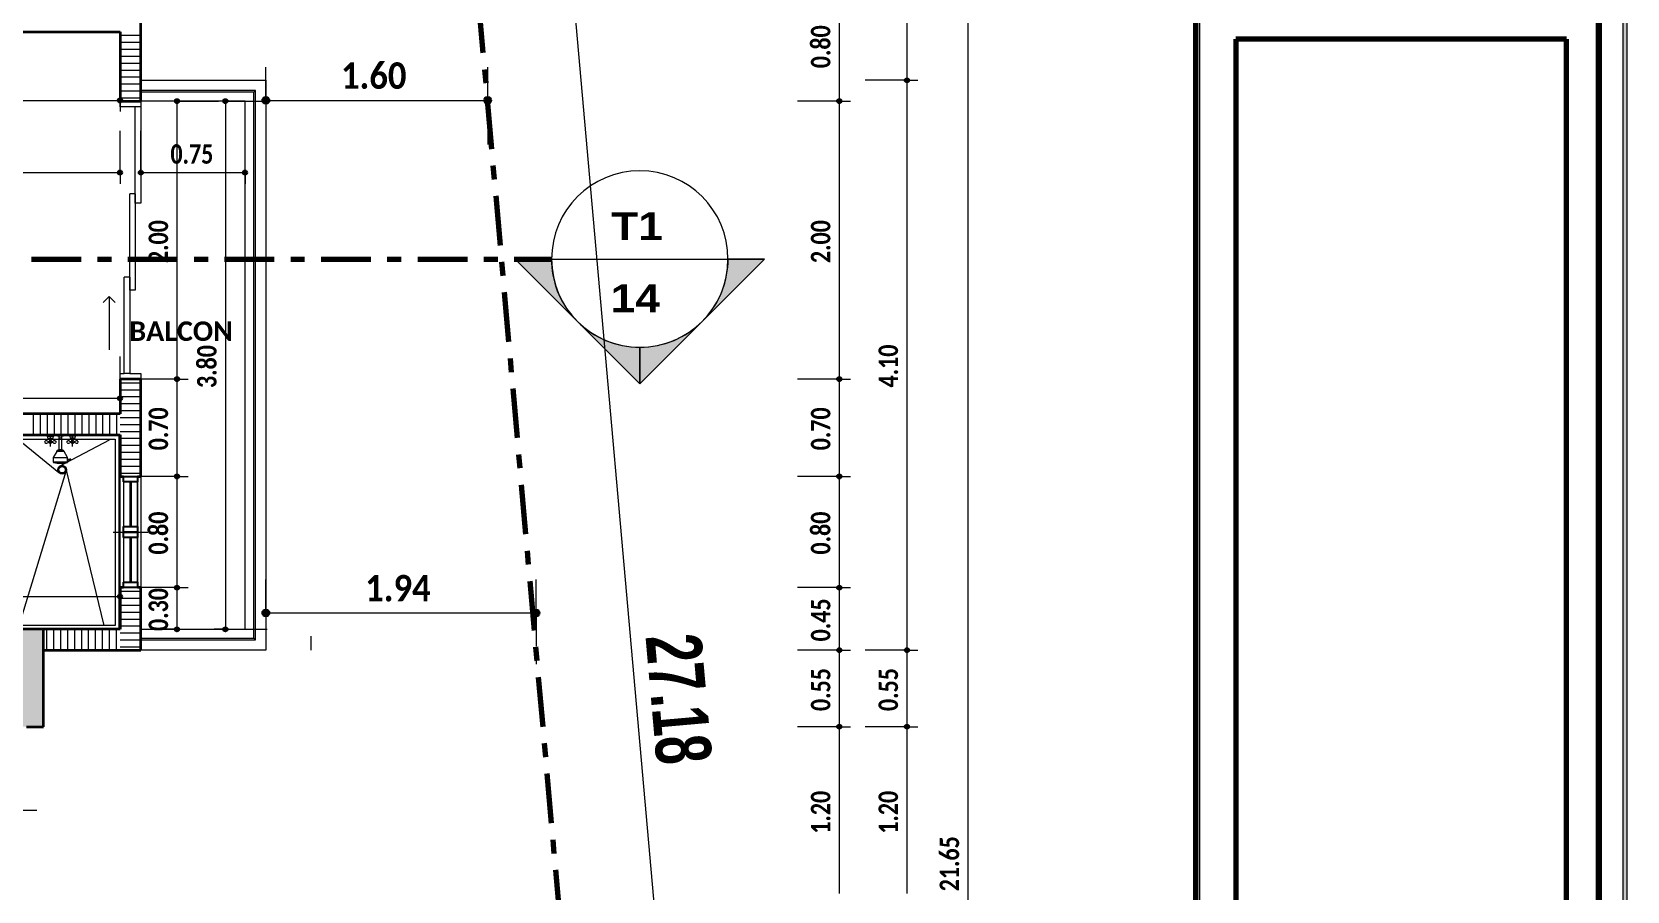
# Model space of a CAD drawing. Header units: metres. Extents: x -144 to 1000, y -717 to 29.
# Drawn here: x 895.29 to 906.78, y -559.16 to -552.98 of the extents above; entities that cross this region are included whole.
import ezdxf

# ---------------------------------------------------------------- set-up
doc = ezdxf.new("R2010")
doc.units = ezdxf.units.M
doc.linetypes.add('Dash Dot 3_16_', pattern=[0.595313, 0.357187, -0.119063, 0, -0.119063])
doc.layers.get('0').update_dxf_attribs({"color": 1})
for name, color, linetype, lineweight in [('A-ANNO-DIMS', 1, 'Continuous', 9), ('A-DETL', 1, 'Continuous', 9), ('A-DETL-GENF', 1, 'Continuous', 9), ('A-DOOR', 1, 'Continuous', 9), ('A-DOOR-FRAM', 1, 'Continuous', 9), ('A-FLOR-HRAL', 1, 'Continuous', 9), ('A-GLAZ', 1, 'Continuous', 9), ('A-WALL', 4, 'Continuous', 9), ('G-ANNO-SYMB', 1, 'Continuous', 9), ('G-ANNO-TEXT', 2, 'Continuous', 9), ('G-ANNO-TTLB', 3, 'Continuous', 18), ('G-ANNO-TTLB-WIDE', 1, 'Continuous', 70), ('G-IMPT', 1, 'Continuous', 9), ('P-SANR-FIXT', 1, 'Continuous', 9), ('S-COLS', 7, 'Continuous', 9)]:
    doc.layers.add(name, color=color, linetype=linetype, lineweight=lineweight)
doc.layers.add('A-WALL-PATT', color=7, linetype='Continuous', lineweight=35, true_color=0x9c9c9c)
doc.styles.add('Arial Black', font='', dxfattribs={"height": 0.15})
doc.styles.add('Britannic Bold_B_1', font='', dxfattribs={"width": 0.7, "height": 0.4})
doc.styles.add('Britannic Bold_B_4', font='', dxfattribs={"height": 0.004465})
doc.styles.add('Calibri_B', font='calibrib.ttf', dxfattribs={"height": 0.165})
doc.styles.add('Calibri_B_4', font='calibrib.ttf', dxfattribs={"height": 0.1125})
doc.styles.add('Calibri_B_7', font='calibrib.ttf', dxfattribs={"width": 0.8, "height": 0.18})
doc.styles.get('Arial Black').set_extended_font_data('Arial Black')
doc.styles.get('Britannic Bold_B_1').set_extended_font_data('Britannic Bold', bold=True)
doc.styles.get('Britannic Bold_B_4').set_extended_font_data('Britannic Bold', bold=True)

# ---------------------------------------------------------------- blocks, each defined once
blk = doc.blocks.new('tarjeta de nathalie 00')
at = {"layer": 'G-IMPT', "lineweight": 9}
h = blk.add_hatch(color=3, dxfattribs=at)
h.paths.add_polyline_path([(-145.23888, -717.38489), (-145.21019, -717.38489), (-145.21019, -716.89355), (-145.21019, -716.79934), (-145.23888, -716.79934), (-145.23888, -716.89379)])
h.paths.add_polyline_path([(-145.20996, -716.7991), (-145.20996, -717.3851), (-145.2392, -717.3851), (-145.2392, -716.7991)])
h.paths.add_polyline_path([(-145.23902, -717.3868), (-145.20826, -717.3868), (-145.20826, -716.7974), (-145.2392, -716.7974), (-146.09866, -716.7974), (-146.09866, -717.3868)])
h.paths.add_polyline_path([(-145.20795, -716.79707), (-145.20795, -717.3871), (-146.09898, -717.3871), (-146.09898, -716.79707)])
at = {"layer": 'G-ANNO-TTLB', "color": 3}
for p, q in [((-145.20795, -717.3871), (-145.20795, -716.79707)), ((-145.20795, -717.38713), (-145.20795, -716.79707)), ((-145.20826, -716.7974), (-145.20826, -717.3868)), ((-145.2392, -716.7991), (-145.2392, -717.3851)), ((-145.20996, -717.3851), (-145.20996, -716.7991)), ((-145.23888, -717.38489), (-145.23888, -716.89379)), ((-145.21019, -716.89355), (-145.21019, -717.38489))]:
    blk.add_line(p, q, dxfattribs=at)
at = {"layer": 'G-ANNO-TTLB-WIDE', "color": 3}
for p, q in [((-145.2392, -716.7991), (-145.2392, -717.3851)), ((-145.20996, -716.7991), (-145.20996, -717.3851)), ((-145.21233, -717.0241), (-145.23627, -717.0241)), ((-145.23627, -717.0241), (-145.23627, -717.1091)), ((-145.21233, -717.24403), (-145.21233, -717.0241))]:
    blk.add_line(p, q, dxfattribs=at)
at = {"layer": 'G-ANNO-TTLB', "lineweight": 9, "insert": (-145.2262, -717.20472), "char_height": 0.008, "width": 0.1678172, "attachment_point": 1, "rotation": 90, "style": 'Britannic Bold_B_4', "bg_fill": 3, "box_fill_scale": 1.25, "bg_fill_color": 256, "bg_fill_true_color": 13158600, "bg_fill_transparency": 0}
blk.add_mtext('TORRE GIUALCA I', dxfattribs=at)
blk = doc.blocks.new('J')
at = {"layer": 'A-ANNO-DIMS', "lineweight": 25}
h = blk.add_hatch(color=256, dxfattribs=at)
edge = h.paths.add_edge_path()
edge.add_arc((894.885, -494.474), 0.015, 0, 360)
h = blk.add_hatch(color=256, dxfattribs=at)
edge = h.paths.add_edge_path()
edge.add_arc((894.885, -494.474), 0.015, 0, 360)
h = blk.add_hatch(color=256, dxfattribs=at)
edge = h.paths.add_edge_path()
edge.add_arc((889.22, -494.619), 0.015, 0, 360)
h = blk.add_hatch(color=256, dxfattribs=at)
edge = h.paths.add_edge_path()
edge.add_arc((889.63, -494.624), 0.015, 0, 360)
h = blk.add_hatch(color=256, dxfattribs=at)
edge = h.paths.add_edge_path()
edge.add_arc((889.979, -494.624), 0.015, 0, 360)
at = {"layer": 'A-ANNO-DIMS', "lineweight": 25, "true_color": 0x0000ff}
h = blk.add_hatch(color=5, dxfattribs=at)
edge = h.paths.add_edge_path()
edge.add_arc((890.27, -494.619), 0.025, 0, 360)
h = blk.add_hatch(color=5, dxfattribs=at)
edge = h.paths.add_edge_path()
edge.add_arc((891.867, -494.619), 0.025, 0, 360)
at = {"layer": 'A-ANNO-DIMS', "lineweight": 25}
h = blk.add_hatch(color=256, dxfattribs=at)
edge = h.paths.add_edge_path()
edge.add_arc((894.398, -494.624), 0.015, 0, 360)
h = blk.add_hatch(color=256, dxfattribs=at)
edge = h.paths.add_edge_path()
edge.add_arc((894.398, -494.624), 0.015, 0, 360)
h = blk.add_hatch(color=256, dxfattribs=at)
edge = h.paths.add_edge_path()
edge.add_arc((889.22, -495.138), 0.015, 0, 360)
h = blk.add_hatch(color=256, dxfattribs=at)
edge = h.paths.add_edge_path()
edge.add_arc((889.37, -495.138), 0.015, 0, 360)
h = blk.add_hatch(color=256, dxfattribs=at)
edge = h.paths.add_edge_path()
edge.add_arc((890.12, -495.138), 0.015, 0, 360)
h = blk.add_hatch(color=256, dxfattribs=at)
edge = h.paths.add_edge_path()
edge.add_arc((889.63, -496.624), 0.015, 0, 360)
h = blk.add_hatch(color=256, dxfattribs=at)
edge = h.paths.add_edge_path()
edge.add_arc((889.63, -496.624), 0.015, 0, 360)
h = blk.add_hatch(color=256, dxfattribs=at)
edge = h.paths.add_edge_path()
edge.add_arc((894.398, -496.624), 0.015, 0, 360)
h = blk.add_hatch(color=256, dxfattribs=at)
edge = h.paths.add_edge_path()
edge.add_arc((894.398, -496.624), 0.015, 0, 360)
h = blk.add_hatch(color=256, dxfattribs=at)
edge = h.paths.add_edge_path()
edge.add_arc((889.22, -496.762), 0.015, 0, 360)
h = blk.add_hatch(color=256, dxfattribs=at)
edge = h.paths.add_edge_path()
edge.add_arc((889.63, -497.324), 0.015, 0, 360)
h = blk.add_hatch(color=256, dxfattribs=at)
edge = h.paths.add_edge_path()
edge.add_arc((889.63, -497.324), 0.015, 0, 360)
h = blk.add_hatch(color=256, dxfattribs=at)
edge = h.paths.add_edge_path()
edge.add_arc((894.398, -497.324), 0.015, 0, 360)
h = blk.add_hatch(color=256, dxfattribs=at)
edge = h.paths.add_edge_path()
edge.add_arc((894.398, -497.324), 0.015, 0, 360)
h = blk.add_hatch(color=256, dxfattribs=at)
edge = h.paths.add_edge_path()
edge.add_arc((889.22, -498.188), 0.015, 0, 360)
h = blk.add_hatch(color=256, dxfattribs=at)
edge = h.paths.add_edge_path()
edge.add_arc((889.63, -498.124), 0.015, 0, 360)
h = blk.add_hatch(color=256, dxfattribs=at)
edge = h.paths.add_edge_path()
edge.add_arc((889.63, -498.124), 0.015, 0, 360)
h = blk.add_hatch(color=256, dxfattribs=at)
edge = h.paths.add_edge_path()
edge.add_arc((894.398, -498.124), 0.015, 0, 360)
h = blk.add_hatch(color=256, dxfattribs=at)
edge = h.paths.add_edge_path()
edge.add_arc((894.398, -498.124), 0.015, 0, 360)
at = {"layer": 'A-ANNO-DIMS', "lineweight": 25, "true_color": 0x0000ff}
h = blk.add_hatch(color=5, dxfattribs=at)
edge = h.paths.add_edge_path()
edge.add_arc((890.27, -498.306), 0.025, 0, 360)
h = blk.add_hatch(color=5, dxfattribs=at)
edge = h.paths.add_edge_path()
edge.add_arc((892.215, -498.306), 0.025, 0, 360)
at = {"layer": 'A-ANNO-DIMS', "lineweight": 25}
h = blk.add_hatch(color=256, dxfattribs=at)
edge = h.paths.add_edge_path()
edge.add_arc((889.63, -498.424), 0.015, 0, 360)
h = blk.add_hatch(color=256, dxfattribs=at)
edge = h.paths.add_edge_path()
edge.add_arc((889.979, -498.424), 0.015, 0, 360)
h = blk.add_hatch(color=256, dxfattribs=at)
edge = h.paths.add_edge_path()
edge.add_arc((894.398, -498.574), 0.015, 0, 360)
h = blk.add_hatch(color=256, dxfattribs=at)
edge = h.paths.add_edge_path()
edge.add_arc((894.398, -498.574), 0.015, 0, 360)
h = blk.add_hatch(color=256, dxfattribs=at)
edge = h.paths.add_edge_path()
edge.add_arc((894.885, -498.574), 0.015, 0, 360)
h = blk.add_hatch(color=256, dxfattribs=at)
edge = h.paths.add_edge_path()
edge.add_arc((894.885, -498.574), 0.015, 0, 360)
h = blk.add_hatch(color=256, dxfattribs=at)
edge = h.paths.add_edge_path()
edge.add_arc((894.398, -499.125), 0.015, 0, 360)
h = blk.add_hatch(color=256, dxfattribs=at)
edge = h.paths.add_edge_path()
edge.add_arc((894.398, -499.125), 0.015, 0, 360)
h = blk.add_hatch(color=256, dxfattribs=at)
edge = h.paths.add_edge_path()
edge.add_arc((894.885, -499.125), 0.015, 0, 360)
h = blk.add_hatch(color=256, dxfattribs=at)
edge = h.paths.add_edge_path()
edge.add_arc((894.885, -499.125), 0.015, 0, 360)
at = {"layer": 'G-ANNO-SYMB'}
h = blk.add_hatch(color=256, dxfattribs=at)
edge = h.paths.add_edge_path()
edge.add_line((892.49, -496.186), (892.064, -495.76))
edge.add_line((892.064, -495.76), (892.326, -495.76))
edge.add_arc((892.962, -495.76), 0.636, 180, 222.0784)
h = blk.add_hatch(color=256, dxfattribs=at)
edge = h.paths.add_edge_path()
edge.add_arc((892.962, -495.76), 0.636, 317.9216, 360)
edge.add_line((893.598, -495.76), (893.86, -495.76))
edge.add_line((893.86, -495.76), (893.434, -496.186))
h = blk.add_hatch(color=256, dxfattribs=at)
edge = h.paths.add_edge_path()
edge.add_arc((892.962, -495.76), 0.635, 225, 270)
edge.add_line((892.962, -496.395), (892.962, -496.658))
edge.add_line((892.962, -496.658), (892.513, -496.209))
h = blk.add_hatch(color=256, dxfattribs=at)
edge = h.paths.add_edge_path()
edge.add_line((893.411, -496.209), (892.962, -496.658))
edge.add_line((892.962, -496.658), (892.962, -496.395))
edge.add_arc((892.962, -495.76), 0.635, 270, 315)
at = {"layer": 'S-COLS', "true_color": 0x5c5c5c}
h = blk.add_hatch(color=251, dxfattribs=at)
h.paths.add_polyline_path([(870.37, -509.275), (870.87, -509.275), (870.87, -508.375), (870.37, -508.375), (870.37, -509.024)])
h.paths.add_polyline_path([(888.63, -509.275), (888.67, -509.275), (888.67, -508.375), (888.17, -508.375), (888.17, -509.275), (888.595, -509.275)])
h.paths.add_polyline_path([(878.57, -509.275), (878.57, -508.375), (878.07, -508.375), (878.07, -509.275)])
h.paths.add_polyline_path([(884.87, -501.575), (884.87, -501.575), (884.87, -498.425), (884.37, -498.425), (884.37, -501.575), (884.72, -501.575)])
h.paths.add_polyline_path([(876.27, -501.575), (876.27, -501.575), (876.27, -501.075), (874.57, -501.075), (874.57, -498.925), (876.27, -498.925), (876.27, -498.425), (874.27, -498.426), (874.27, -501.575), (876.27, -501.575)])
h.paths.add_polyline_path([(878.57, -501.575), (878.57, -500.675), (878.07, -500.675), (878.07, -501.575)])
h.paths.add_polyline_path([(870.37, -501.575), (870.87, -501.575), (870.87, -500.875), (870.37, -500.875), (870.37, -501.5)])
h.paths.add_polyline_path([(888.67, -501.575), (888.67, -500.875), (888.27, -500.875), (888.27, -501.575)])
h.paths.add_polyline_path([(878.57, -499.325), (878.57, -498.425), (878.07, -498.425), (878.07, -499.325)])
h.paths.add_polyline_path([(870.87, -499.125), (870.87, -498.424), (870.37, -498.425), (870.37, -499.125), (870.728, -499.125)])
h.paths.add_polyline_path([(888.571, -499.125), (888.67, -499.125), (888.67, -498.424), (888.27, -498.425), (888.27, -499.125), (888.546, -499.125)])
h.paths.add_polyline_path([(888.605, -490.425), (888.67, -490.425), (888.67, -489.525), (888.17, -489.525), (888.17, -490.425), (888.536, -490.425)])
h.paths.add_polyline_path([(878.42, -490.425), (878.57, -490.425), (878.57, -489.525), (878.07, -489.525), (878.07, -490.425), (878.27, -490.425)])
h.paths.add_polyline_path([(870.57, -489.825), (871.47, -489.825), (871.47, -489.325), (870.57, -489.325), (870.57, -489.715)])
at = {"layer": 'A-ANNO-DIMS', "color": 5, "true_color": 0x0000ff}
for p, q in [((891.747, -485.55), (894.147, -512.624)), ((890.27, -494.619), (890.27, -494.379)), ((891.867, -494.619), (891.867, -494.379)), ((890.27, -494.619), (891.867, -494.619)), ((890.27, -494.619), (890.27, -494.859)), ((891.867, -494.619), (891.867, -494.859)), ((890.27, -498.306), (890.27, -498.066)), ((892.215, -498.306), (892.215, -498.066)), ((890.27, -498.306), (892.215, -498.306)), ((890.27, -498.306), (890.27, -498.546)), ((892.215, -498.306), (892.215, -498.546))]:
    blk.add_line(p, q, dxfattribs=at)
at = {"layer": 'A-ANNO-DIMS'}
for p, q in [((895.325, -510.925), (895.325, -489.276)), ((894.885, -490.275), (894.885, -494.474)), ((894.398, -493.826), (894.398, -494.624)), ((889.22, -494.619), (889.22, -494.319)), ((894.885, -494.474), (894.585, -494.474)), ((894.885, -494.474), (894.585, -494.474)), ((894.885, -494.474), (894.965, -494.474)), ((894.885, -494.474), (894.885, -498.574)), ((894.885, -494.474), (894.965, -494.474)), ((886.071, -494.619), (889.22, -494.619)), ((889.22, -494.619), (889.22, -494.699)), ((889.63, -494.624), (889.55, -494.624)), ((889.63, -494.624), (889.63, -496.624)), ((889.63, -494.624), (889.93, -494.624)), ((889.979, -494.624), (889.899, -494.624)), ((889.979, -494.624), (889.979, -498.424)), ((889.979, -494.624), (890.279, -494.624)), ((894.398, -494.624), (894.098, -494.624)), ((894.398, -494.624), (894.098, -494.624)), ((894.398, -494.624), (894.478, -494.624)), ((894.398, -494.624), (894.398, -496.624)), ((894.398, -494.624), (894.478, -494.624)), ((889.22, -495.138), (889.22, -494.838)), ((889.37, -495.138), (889.37, -494.838)), ((890.12, -495.138), (890.12, -494.838)), ((885.069, -495.138), (889.22, -495.138)), ((889.22, -495.138), (889.22, -495.218)), ((889.37, -495.138), (890.12, -495.138)), ((889.37, -495.138), (889.37, -495.218)), ((890.12, -495.138), (890.12, -495.218)), ((889.22, -496.762), (889.22, -496.462)), ((889.63, -496.624), (889.33, -496.624)), ((889.63, -496.624), (889.33, -496.624)), ((889.63, -496.624), (889.71, -496.624)), ((889.63, -496.624), (889.63, -497.324)), ((889.63, -496.624), (889.71, -496.624)), ((894.398, -496.624), (894.098, -496.624)), ((894.398, -496.624), (894.098, -496.624)), ((894.398, -496.624), (894.478, -496.624)), ((894.398, -496.624), (894.398, -497.324)), ((894.398, -496.624), (894.478, -496.624)), ((886.77, -496.762), (889.22, -496.762)), ((889.22, -496.762), (889.22, -496.842)), ((889.63, -497.324), (889.33, -497.324)), ((889.63, -497.324), (889.33, -497.324)), ((889.63, -497.324), (889.71, -497.324)), ((889.63, -497.324), (889.63, -498.124)), ((889.63, -497.324), (889.71, -497.324)), ((894.398, -497.324), (894.098, -497.324)), ((894.398, -497.324), (894.098, -497.324)), ((894.398, -497.324), (894.478, -497.324)), ((894.398, -497.324), (894.398, -498.124)), ((894.398, -497.324), (894.478, -497.324)), ((889.22, -498.188), (889.22, -497.888)), ((887.02, -498.188), (889.22, -498.188)), ((889.22, -498.188), (889.22, -498.268)), ((889.63, -498.124), (889.33, -498.124)), ((889.63, -498.124), (889.33, -498.124)), ((889.63, -498.124), (889.71, -498.124)), ((889.63, -498.124), (889.63, -498.424)), ((889.63, -498.124), (889.71, -498.124)), ((894.398, -498.124), (894.098, -498.124)), ((894.398, -498.124), (894.098, -498.124)), ((894.398, -498.124), (894.478, -498.124)), ((894.398, -498.124), (894.398, -498.574)), ((894.398, -498.124), (894.478, -498.124)), ((889.63, -498.424), (889.55, -498.424)), ((889.63, -498.424), (889.93, -498.424)), ((889.979, -498.424), (889.899, -498.424)), ((889.979, -498.424), (890.279, -498.424)), ((894.398, -498.574), (894.098, -498.574)), ((894.398, -498.574), (894.098, -498.574)), ((894.398, -498.574), (894.478, -498.574)), ((894.398, -498.574), (894.398, -499.125)), ((894.398, -498.574), (894.478, -498.574)), ((894.885, -498.574), (894.585, -498.574)), ((894.885, -498.574), (894.585, -498.574)), ((894.885, -498.574), (894.965, -498.574)), ((894.885, -498.574), (894.885, -499.125)), ((894.885, -498.574), (894.965, -498.574)), ((894.398, -499.125), (894.098, -499.125)), ((894.398, -499.125), (894.098, -499.125)), ((894.398, -499.125), (894.478, -499.125)), ((894.398, -499.125), (894.398, -500.325)), ((894.398, -499.125), (894.478, -499.125)), ((894.885, -499.125), (894.585, -499.125)), ((894.885, -499.125), (894.585, -499.125)), ((894.885, -499.125), (894.965, -499.125)), ((894.885, -499.125), (894.885, -500.325)), ((894.885, -499.125), (894.965, -499.125))]:
    blk.add_line(p, q, dxfattribs=at)
at = {"layer": 'A-ANNO-DIMS', "lineweight": 25}
for centre in [(894.885, -494.474), (894.885, -494.474), (889.22, -494.619), (889.63, -494.624), (889.979, -494.624), (894.398, -494.624), (894.398, -494.624), (889.22, -495.138), (889.37, -495.138), (890.12, -495.138), (889.63, -496.624), (889.63, -496.624), (894.398, -496.624), (894.398, -496.624), (889.22, -496.762), (889.63, -497.324), (889.63, -497.324), (894.398, -497.324), (894.398, -497.324), (889.22, -498.188), (889.63, -498.124), (889.63, -498.124), (894.398, -498.124), (894.398, -498.124), (889.63, -498.424), (889.979, -498.424), (894.398, -498.574), (894.398, -498.574), (894.885, -498.574), (894.885, -498.574), (894.398, -499.125), (894.398, -499.125), (894.885, -499.125), (894.885, -499.125)]:
    blk.add_circle(centre, 0.015, dxfattribs=at)
at = {"layer": 'A-ANNO-DIMS', "color": 5, "lineweight": 25, "true_color": 0x0000ff}
for centre in [(890.27, -494.619), (891.867, -494.619), (890.27, -498.306), (892.215, -498.306)]:
    blk.add_circle(centre, 0.025, dxfattribs=at)
at = {"layer": 'A-DETL', "color": 7, "linetype": 'Dash Dot 3_16_', "lineweight": 70}
blk.add_line((891.065, -485.61), (893.465, -512.684), dxfattribs=at)
at = {"layer": 'A-DETL', "color": 253, "true_color": 0xb6b6b6}
for p, q in [((891.867, -494.835), (891.867, -494.935)), ((889.37, -495.075), (889.37, -495.175)), ((890.594, -498.474), (890.594, -498.574)), ((892.215, -498.575), (892.215, -498.675))]:
    blk.add_line(p, q, dxfattribs=at)
at = {"layer": 'A-DETL-GENF', "lineweight": 25}
for p, q in [((889.245, -497.324), (889.345, -497.324)), ((889.245, -497.364), (889.245, -497.324)), ((889.345, -497.364), (889.245, -497.364)), ((889.345, -497.324), (889.345, -497.364)), ((889.245, -497.684), (889.345, -497.684)), ((889.245, -497.724), (889.245, -497.684)), ((889.245, -497.724), (889.345, -497.724)), ((889.245, -497.764), (889.245, -497.724)), ((889.345, -497.724), (889.245, -497.724)), ((889.345, -497.684), (889.345, -497.724)), ((889.345, -497.724), (889.345, -497.764)), ((889.345, -497.764), (889.245, -497.764)), ((889.245, -498.084), (889.345, -498.084)), ((889.245, -498.124), (889.245, -498.084)), ((889.345, -498.124), (889.245, -498.124)), ((889.345, -498.084), (889.345, -498.124))]:
    blk.add_line(p, q, dxfattribs=at)
at = {"layer": 'A-DETL-GENF'}
for p, q in [((889.245, -497.364), (889.245, -497.684)), ((889.29, -497.364), (889.29, -497.684)), ((889.3, -497.364), (889.3, -497.684)), ((889.345, -497.364), (889.345, -497.684)), ((889.245, -497.764), (889.245, -498.084)), ((889.29, -497.764), (889.29, -498.084)), ((889.3, -497.764), (889.3, -498.084)), ((889.345, -497.764), (889.345, -498.084))]:
    blk.add_line(p, q, dxfattribs=at)
at = {"layer": 'A-DOOR'}
for q in [(889.099, -496.072), (889.184, -496.072), (889.141, -496.413)]:
    blk.add_line((889.141, -496.03), q, dxfattribs=at)
at = {"layer": 'A-DOOR-FRAM'}
for p, q in [((889.22, -494.664), (889.22, -494.624)), ((889.37, -494.624), (889.37, -494.664)), ((889.33, -494.664), (889.22, -494.664)), ((889.22, -496.584), (889.25, -496.584)), ((889.22, -496.624), (889.22, -496.584)), ((889.29, -496.584), (889.37, -496.584)), ((889.37, -496.584), (889.37, -496.624))]:
    blk.add_line(p, q, dxfattribs=at)
at = {"layer": 'A-DOOR-FRAM', "lineweight": 5}
for p, q in [((889.33, -495.359), (889.33, -494.664)), ((889.37, -494.664), (889.33, -494.664)), ((889.37, -494.664), (889.37, -495.359)), ((889.29, -495.985), (889.29, -495.291)), ((889.33, -495.291), (889.29, -495.291)), ((889.33, -495.291), (889.33, -495.985)), ((889.37, -495.359), (889.33, -495.359)), ((889.25, -496.584), (889.25, -495.89)), ((889.29, -495.89), (889.25, -495.89)), ((889.29, -495.89), (889.29, -496.584)), ((889.33, -495.985), (889.29, -495.985)), ((889.29, -496.584), (889.25, -496.584))]:
    blk.add_line(p, q, dxfattribs=at)
at = {"layer": 'A-FLOR-HRAL'}
for p, q in [((890.196, -494.548), (889.37, -494.548)), ((890.184, -494.56), (889.37, -494.56)), ((890.184, -494.56), (890.196, -494.548)), ((890.184, -498.488), (890.184, -494.56)), ((890.196, -498.5), (890.196, -494.548)), ((889.37, -498.488), (890.184, -498.488)), ((889.37, -498.5), (890.196, -498.5)), ((890.184, -498.488), (890.196, -498.5))]:
    blk.add_line(p, q, dxfattribs=at)
at = {"layer": 'A-GLAZ'}
for p, q in [((889.345, -497.324), (889.245, -497.324)), ((889.245, -497.324), (889.245, -497.724)), ((889.345, -497.724), (889.345, -497.324)), ((889.17, -497.724), (889.42, -497.724)), ((889.345, -497.724), (889.245, -497.724)), ((889.245, -497.724), (889.245, -498.124)), ((889.345, -497.724), (889.245, -497.724)), ((889.345, -498.124), (889.345, -497.724)), ((889.345, -498.124), (889.245, -498.124)), ((888.371, -499.725), (888.621, -499.725))]:
    blk.add_line(p, q, dxfattribs=at)
at = {"layer": 'A-WALL', "lineweight": 35}
for p, q in [((889.37, -494.624), (889.37, -493.826)), ((886.071, -494.126), (889.22, -494.126)), ((889.22, -494.126), (889.22, -494.624)), ((889.22, -494.624), (889.37, -494.624)), ((889.22, -496.624), (889.22, -496.874)), ((889.37, -496.624), (889.22, -496.624)), ((889.37, -497.324), (889.37, -496.624)), ((889.22, -496.874), (886.77, -496.874)), ((887.02, -497.024), (889.22, -497.024)), ((889.22, -497.024), (889.22, -497.324)), ((889.22, -497.324), (889.245, -497.324)), ((889.345, -497.324), (889.37, -497.324)), ((889.22, -498.124), (889.22, -498.424)), ((889.245, -498.124), (889.22, -498.124)), ((889.37, -498.124), (889.345, -498.124)), ((889.37, -498.574), (889.37, -498.124)), ((889.22, -498.424), (888.667, -498.424)), ((888.667, -498.424), (888.667, -498.574)), ((888.667, -498.574), (889.37, -498.574))]:
    blk.add_line(p, q, dxfattribs=at)
at = {"layer": 'A-WALL'}
for p, q in [((889.37, -494.474), (890.27, -494.474)), ((890.27, -494.474), (890.27, -498.574)), ((890.12, -494.624), (889.37, -494.624)), ((890.12, -498.424), (890.12, -494.624)), ((889.22, -498.124), (889.22, -497.324)), ((889.37, -497.324), (889.37, -498.124)), ((889.37, -498.424), (890.12, -498.424)), ((890.27, -498.574), (889.37, -498.574))]:
    blk.add_line(p, q, dxfattribs=at)
at = {"layer": 'A-WALL-PATT', "color": 8, "lineweight": 5, "true_color": 0x727272}
for p, q in [((889.22, -494.15), (889.37, -494.15)), ((889.22, -494.2), (889.37, -494.2)), ((889.22, -494.25), (889.37, -494.25)), ((889.22, -494.3), (889.37, -494.3)), ((889.22, -494.35), (889.37, -494.35)), ((889.22, -494.4), (889.37, -494.4)), ((889.22, -494.45), (889.37, -494.45)), ((889.22, -494.5), (889.37, -494.5)), ((889.22, -494.55), (889.37, -494.55)), ((889.22, -494.6), (889.37, -494.6)), ((889.22, -496.65), (889.37, -496.65)), ((889.22, -496.7), (889.37, -496.7)), ((889.22, -496.75), (889.37, -496.75)), ((889.22, -496.8), (889.37, -496.8)), ((888.595, -496.874), (888.595, -497.024)), ((888.645, -496.874), (888.645, -497.024)), ((888.695, -496.874), (888.695, -497.024)), ((888.745, -496.874), (888.745, -497.024)), ((888.795, -496.874), (888.795, -497.024)), ((888.845, -496.874), (888.845, -497.024)), ((888.895, -496.874), (888.895, -497.024)), ((888.945, -496.874), (888.945, -497.024)), ((888.995, -496.874), (888.995, -497.024)), ((889.045, -496.874), (889.045, -497.024)), ((889.095, -496.874), (889.095, -497.024)), ((889.145, -496.874), (889.145, -497.024)), ((889.195, -496.874), (889.195, -497.024)), ((889.22, -496.85), (889.37, -496.85)), ((889.22, -496.9), (889.37, -496.9)), ((889.22, -496.95), (889.37, -496.95)), ((889.22, -497), (889.37, -497)), ((889.22, -497.05), (889.37, -497.05)), ((889.22, -497.1), (889.37, -497.1)), ((889.22, -497.15), (889.37, -497.15)), ((889.22, -497.2), (889.37, -497.2)), ((889.22, -497.25), (889.37, -497.25)), ((889.22, -497.3), (889.37, -497.3)), ((889.22, -498.15), (889.37, -498.15)), ((889.22, -498.2), (889.37, -498.2)), ((889.22, -498.25), (889.37, -498.25)), ((889.22, -498.3), (889.37, -498.3)), ((889.22, -498.35), (889.37, -498.35)), ((889.22, -498.4), (889.37, -498.4)), ((888.694, -498.574), (888.694, -498.425)), ((888.744, -498.574), (888.744, -498.425)), ((888.794, -498.574), (888.794, -498.425)), ((888.844, -498.574), (888.844, -498.425)), ((888.894, -498.574), (888.894, -498.425)), ((888.944, -498.574), (888.944, -498.425)), ((888.994, -498.574), (888.994, -498.425)), ((889.044, -498.574), (889.044, -498.425)), ((889.094, -498.574), (889.094, -498.425)), ((889.144, -498.574), (889.144, -498.425)), ((889.194, -498.574), (889.194, -498.424)), ((889.22, -498.45), (889.37, -498.45)), ((889.22, -498.5), (889.37, -498.5)), ((889.22, -498.55), (889.37, -498.55))]:
    blk.add_line(p, q, dxfattribs=at)
at = {"layer": 'G-ANNO-SYMB', "linetype": 'Dash Dot 3_16_', "lineweight": 70}
blk.add_line((883.715, -495.76), (892.327, -495.76), dxfattribs=at)
at = {"layer": 'G-ANNO-SYMB', "lineweight": 18}
for p, q in [((892.962, -496.658), (892.064, -495.76)), ((892.327, -495.76), (892.064, -495.76)), ((892.326, -495.76), (892.064, -495.76)), ((892.064, -495.76), (892.49, -496.186)), ((892.327, -495.76), (893.597, -495.76)), ((892.962, -496.658), (893.86, -495.76)), ((893.434, -496.186), (893.86, -495.76)), ((893.597, -495.76), (893.86, -495.76)), ((893.86, -495.76), (893.598, -495.76)), ((892.513, -496.209), (892.962, -496.658)), ((892.962, -496.658), (893.411, -496.209)), ((892.962, -496.395), (892.962, -496.658)), ((892.962, -496.658), (892.962, -496.395))]:
    blk.add_line(p, q, dxfattribs=at)
for radius, start, end in [(0.635, 0, 180), (0.636, 180, 222.0784), (0.635, 180, 0), (0.636, 317.9216, 0), (0.635, 225, 270), (0.635, 270, 315)]:
    blk.add_arc((892.962, -495.76), radius, start, end, dxfattribs=at)
at = {"layer": 'P-SANR-FIXT'}
for p, q in [((889.215, -497.026), (888.415, -497.026)), ((888.695, -497.026), (888.742, -497.026)), ((888.696, -497.033), (888.695, -497.026)), ((888.698, -497.035), (888.739, -497.035)), ((888.701, -497.048), (888.698, -497.035)), ((888.719, -497.109), (888.719, -497.024)), ((888.739, -497.035), (888.736, -497.048)), ((888.742, -497.026), (888.741, -497.033)), ((888.769, -497.026), (888.812, -497.026)), ((888.769, -497.034), (888.769, -497.026)), ((888.812, -497.034), (888.769, -497.034)), ((888.781, -497.053), (888.781, -497.034)), ((888.8, -497.053), (888.8, -497.034)), ((888.812, -497.026), (888.812, -497.034)), ((888.855, -497.026), (888.856, -497.033)), ((888.902, -497.026), (888.855, -497.026)), ((888.858, -497.035), (888.861, -497.048)), ((888.899, -497.035), (888.858, -497.035)), ((888.879, -497.109), (888.879, -497.024)), ((888.896, -497.048), (888.899, -497.035)), ((888.901, -497.033), (888.902, -497.026)), ((889.215, -498.424), (889.215, -497.026)), ((888.445, -497.056), (889.185, -497.056)), ((888.491, -497.062), (888.78, -497.296)), ((888.702, -497.049), (888.735, -497.049)), ((888.711, -497.06), (888.727, -497.06)), ((888.711, -497.084), (888.711, -497.082)), ((888.714, -497.084), (888.711, -497.084)), ((888.714, -497.067), (888.714, -497.06)), ((888.723, -497.067), (888.723, -497.06)), ((888.726, -497.084), (888.723, -497.084)), ((888.726, -497.082), (888.726, -497.084)), ((888.764, -497.144), (888.739, -497.189)), ((888.817, -497.144), (888.764, -497.144)), ((888.773, -497.134), (888.781, -497.131)), ((888.809, -497.134), (888.773, -497.134)), ((888.781, -497.131), (888.781, -497.053)), ((888.781, -497.131), (888.8, -497.131)), ((889.141, -497.063), (888.782, -497.253)), ((888.8, -497.131), (888.8, -497.053)), ((888.801, -497.131), (888.809, -497.134)), ((888.843, -497.189), (888.817, -497.144)), ((888.895, -497.049), (888.862, -497.049)), ((888.887, -497.06), (888.871, -497.06)), ((888.871, -497.082), (888.871, -497.084)), ((888.871, -497.084), (888.874, -497.084)), ((888.874, -497.067), (888.874, -497.06)), ((888.883, -497.067), (888.883, -497.06)), ((888.883, -497.084), (888.886, -497.084)), ((888.886, -497.084), (888.886, -497.082)), ((889.185, -497.056), (889.185, -498.396)), ((888.739, -497.189), (888.843, -497.189)), ((888.739, -497.189), (888.739, -497.22)), ((888.739, -497.22), (888.843, -497.22)), ((888.799, -497.245), (888.812, -497.245)), ((889.105, -498.396), (888.833, -497.269)), ((888.843, -497.22), (888.843, -497.189)), ((888.843, -497.201), (888.852, -497.201)), ((888.852, -497.206), (888.843, -497.206)), ((888.852, -497.201), (888.852, -497.206)), ((888.859, -497.202), (888.852, -497.202)), ((888.859, -497.205), (888.852, -497.205)), ((888.859, -497.201), (888.859, -497.206)), ((888.867, -497.201), (888.859, -497.201)), ((888.859, -497.206), (888.867, -497.206)), ((888.867, -497.206), (888.867, -497.201)), ((888.493, -498.396), (888.832, -497.286)), ((889.185, -498.396), (888.445, -498.396))]:
    blk.add_line(p, q, dxfattribs=at)
for centre, radius in [((888.719, -497.076), 0.00903), ((888.879, -497.076), 0.00903), ((888.803, -497.276), 0.0307), ((888.803, -497.276), 0.0231)]:
    blk.add_circle(centre, radius, dxfattribs=at)
for centre, radius, start, end in [((888.698, -497.033), 0.0016, 180, 270), ((888.739, -497.033), 0.0016, 270, 360), ((888.858, -497.033), 0.0016, 180, 270), ((888.899, -497.033), 0.0016, 270, 360), ((888.683, -497.076), 0.00597, 127.4869, 232.5131), ((888.689, -497.08), 0.0127, 49.3875, 138.7213), ((888.689, -497.073), 0.0127, 221.2787, 310.6125), ((888.704, -497.059), 0.0133, 239.2408, 313.1352), ((888.705, -497.096), 0.0158, 66.2284, 117.6734), ((888.702, -497.048), 0.0016, 180, 270), ((888.7, -497.058), 0.00934, 1.4421, 72.9741), ((888.711, -497.058), 0.0016, 180, 270), ((888.712, -497.067), 0.0024, 305.3035, 0), ((888.725, -497.067), 0.0024, 180, 234.6965), ((888.733, -497.059), 0.0133, 226.8648, 300.7592), ((888.733, -497.096), 0.0158, 62.3266, 113.7716), ((888.727, -497.058), 0.0016, 270, 0), ((888.738, -497.058), 0.00934, 107.0259, 178.5579), ((888.735, -497.048), 0.0016, 270, 0), ((888.748, -497.08), 0.0127, 41.2787, 130.6125), ((888.748, -497.073), 0.0127, 229.3875, 318.7213), ((888.754, -497.076), 0.00597, 307.4869, 52.5131), ((888.779, -497.149), 0.016, 115.3085, 162.5748), ((888.79, -497.059), 0.0116, 32.372, 147.628), ((888.802, -497.149), 0.016, 17.4252, 64.6915), ((888.843, -497.076), 0.00597, 127.4869, 232.5131), ((888.849, -497.08), 0.0127, 49.3875, 138.7213), ((888.849, -497.073), 0.0127, 221.2787, 310.6125), ((888.864, -497.059), 0.0133, 239.2408, 313.1352), ((888.865, -497.096), 0.0158, 66.2284, 117.6734), ((888.862, -497.048), 0.0016, 180, 270), ((888.86, -497.058), 0.00934, 1.4421, 72.9741), ((888.871, -497.058), 0.0016, 180, 270), ((888.872, -497.067), 0.0024, 305.3035, 0), ((888.885, -497.067), 0.0024, 180, 234.6965), ((888.893, -497.059), 0.0133, 226.8648, 300.7592), ((888.893, -497.096), 0.0158, 62.3266, 113.7716), ((888.887, -497.058), 0.0016, 270, 360), ((888.898, -497.058), 0.00934, 107.0259, 178.5579), ((888.895, -497.048), 0.0016, 270, 0), ((888.908, -497.08), 0.0127, 41.2787, 130.6125), ((888.908, -497.073), 0.0127, 229.3875, 318.7213), ((888.914, -497.076), 0.00597, 307.4869, 52.5131), ((888.744, -497.22), 0.0056, 180, 270), ((888.791, -496.958), 0.271, 260.1458, 279.8542), ((888.837, -497.22), 0.0056, 270, 360)]:
    blk.add_arc(centre, radius, start, end, dxfattribs=at)
at = {"layer": 'S-COLS', "lineweight": 35}
for p, q in [((888.67, -498.424), (888.27, -498.424)), ((888.67, -499.125), (888.67, -498.424)), ((888.546, -499.125), (888.67, -499.125))]:
    blk.add_line(p, q, dxfattribs=at)
at = {"layer": 'A-ANNO-DIMS', "style": 'Calibri_B_4', "width": 0.8}
for s, p in [('0.80', (894.334, -494.387)), ('2.00', (889.566, -495.789)), ('2.00', (894.334, -495.789)), ('3.80', (889.915, -496.688)), ('4.10', (894.821, -496.684)), ('0.70', (889.566, -497.136)), ('0.70', (894.334, -497.136)), ('0.80', (889.566, -497.886)), ('0.80', (894.334, -497.886)), ('0.30', (889.566, -498.436)), ('0.45', (894.334, -498.511)), ('0.55', (894.334, -499.012)), ('0.55', (894.821, -499.012)), ('1.20', (894.334, -499.895)), ('1.20', (894.821, -499.895)), ('21.65', (895.261, -500.309))]:
    blk.add_text(s, height=0.14, rotation=90, dxfattribs=at).set_placement(p)
at = {"layer": 'A-ANNO-DIMS', "color": 5, "true_color": 0x0000ff, "style": 'Calibri_B_7', "width": 0.9}
for s, p in [('1.60', (890.811, -494.535)), ('1.94', (890.985, -498.223))]:
    blk.add_text(s, height=0.19, dxfattribs=at).set_placement(p)
at = {"layer": 'A-ANNO-DIMS', "style": 'Calibri_B_4', "width": 0.8}
blk.add_text('0.75', height=0.14, dxfattribs=at).set_placement((889.583, -495.074))
at = {"layer": 'A-ANNO-DIMS', "color": 5, "true_color": 0x0000ff, "style": 'Britannic Bold_B_1', "width": 0.7}
blk.add_text('27.18', height=0.4, rotation=275.0667, dxfattribs=at).set_placement((893.003, -498.476))
at = {"layer": 'G-ANNO-SYMB', "style": 'Arial Black'}
for s, p in [('T1', (892.756, -495.623)), ('14', (892.752, -496.143))]:
    blk.add_text(s, height=0.2, dxfattribs=at).set_placement(p)
at = {"layer": 'G-ANNO-TEXT', "style": 'Calibri_B'}
blk.add_text('BALCON', height=0.14, dxfattribs=at).set_placement((889.287, -496.349))

msp = doc.modelspace()

# ---------------------------------------------------------------- block references
at = {"xscale": 99.43160266323505, "yscale": 99.43160266323505, "zscale": 99.43160266323505}
msp.add_blockref('tarjeta de nathalie 00', (15345.034, 70741.827), dxfattribs=at)

# ---------------------------------------------------------------- next in the draw order: block references
at = {"color": 3}
msp.add_blockref('J', (6.705, -58.85), dxfattribs=at)

doc.saveas('drawing.dxf')
